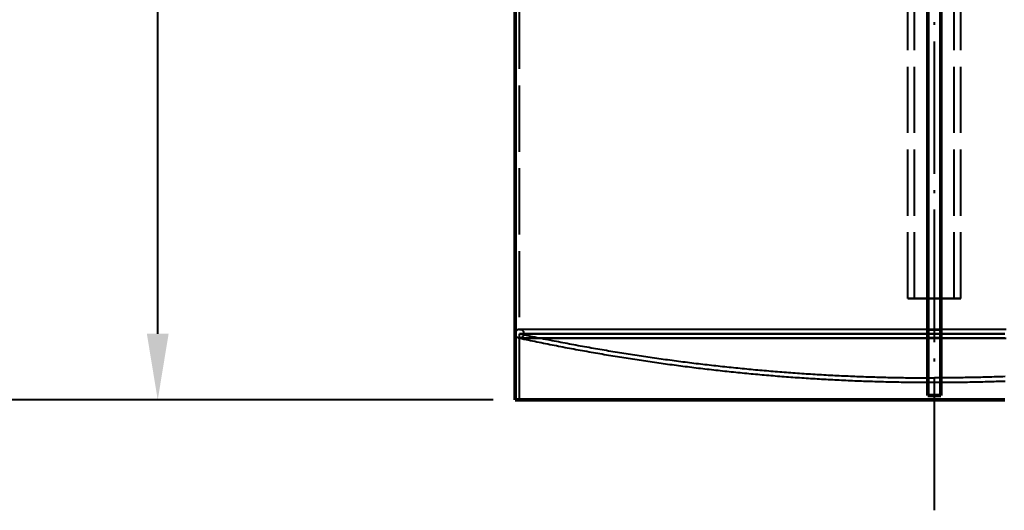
# Model space of a CAD drawing. Header units: millimetres. Extents: x 0 to 420, y 0 to 297.
# Drawn here: x 46.74 to 91.37, y 132 to 154.23 of the extents above; entities that cross this region are included whole.
import ezdxf

# ---------------------------------------------------------------- set-up
doc = ezdxf.new("R2010")
doc.units = ezdxf.units.MM
doc.linetypes.add('ISO02-TRAZOS', pattern=[3.75, 3, -0.75])
doc.linetypes.add('ISO04-TRAZO-PUNTO', pattern=[7.625, 6, -0.75, 0.125, -0.75])
for name, color, linetype, lineweight in [('01-VISIBLE', 7, 'CONTINUOUS', 50), ('02-OCULTA', 4, 'ISO02-TRAZOS', 25), ('03-EJE', 1, 'ISO04-TRAZO-PUNTO', 25), ('04-COTA', 3, 'CONTINUOUS', 25)]:
    doc.layers.add(name, color=color, linetype=linetype, lineweight=lineweight)
doc.styles.add('ISO3098', font='isocpeur.ttf')
doc.dimstyles.new('FLAMA-ISO', dxfattribs={"dimtxt": 3.5, "dimasz": 3, "dimexe": 2, "dimexo": 1, "dimgap": 1, "dimtad": 1, "dimdec": 1, "dimtxsty": 'ISO3098', "dimcen": 2.5, "dimclrd": 3, "dimclre": 3, "dimclrt": 3, "dimazin": 3, "dimtfac": 1, "dimtmove": 0, "dimatfit": 3, "dimlwd": 25, "dimlwe": 25})

msp = doc.modelspace()

# ---------------------------------------------------------------- linework, layer by layer
at = {"layer": '01-VISIBLE'}
for p, q in [((69.2, 137), (69.2, 166.7)), ((87.9, 137.2), (87.9, 166.7)), ((88.5, 137.2), (88.5, 166.7)), ((87.9, 137.2), (88.5, 137.2))]:
    msp.add_line(p, q, dxfattribs=at)
msp.add_lwpolyline([(69.2, 137), (69.3, 137), (69.4, 137), (69.5, 137), (69.6, 137), (69.7, 137), (69.8, 137), (69.9, 137), (70, 137), (70.1, 137), (70.2, 137), (70.3, 137), (70.4, 137), (70.5, 137), (70.6, 137), (70.7, 137), (70.8, 137), (70.9, 137), (71, 137), (71.1, 137), (71.2, 137), (71.3, 137), (71.4, 137), (71.5, 137), (71.6, 137), (71.7, 137), (71.8, 137), (71.9, 137), (72, 137), (72.1, 137), (72.2, 137), (72.3, 137), (72.4, 137), (72.5, 137), (72.6, 137), (72.7, 137), (72.8, 137), (72.9, 137), (73, 137), (73.1, 137), (73.2, 137), (73.3, 137), (73.4, 137), (73.5, 137), (73.6, 137), (73.7, 137), (73.8, 137), (73.9, 137), (74, 137), (74.1, 137), (74.2, 137), (74.3, 137), (74.4, 137), (74.5, 137), (74.6, 137), (74.7, 137), (74.8, 137), (74.9, 137), (75, 137), (75.1, 137), (75.2, 137), (75.3, 137), (75.4, 137), (75.5, 137), (75.6, 137), (75.7, 137), (75.8, 137), (75.9, 137), (76, 137), (76.1, 137), (76.2, 137), (76.3, 137), (76.4, 137), (76.5, 137), (76.6, 137), (76.7, 137), (76.8, 137), (76.9, 137), (77, 137), (77.1, 137), (77.2, 137), (77.3, 137), (77.4, 137), (77.5, 137), (77.6, 137), (77.7, 137), (77.8, 137), (77.9, 137), (78, 137), (78.1, 137), (78.2, 137), (78.3, 137), (78.4, 137), (78.5, 137), (78.6, 137), (78.7, 137), (78.8, 137), (78.9, 137), (79, 137), (79.1, 137), (79.2, 137), (79.3, 137), (79.4, 137), (79.5, 137), (79.6, 137), (79.7, 137), (79.8, 137), (79.9, 137), (80, 137), (80.1, 137), (80.2, 137), (80.3, 137), (80.4, 137), (80.5, 137), (80.6, 137), (80.7, 137), (80.8, 137), (80.9, 137), (81, 137), (81.1, 137), (81.2, 137), (81.3, 137), (81.4, 137), (81.5, 137), (81.6, 137), (81.7, 137), (81.8, 137), (81.9, 137), (82, 137), (82.1, 137), (82.2, 137), (82.3, 137), (82.4, 137), (82.5, 137), (82.6, 137), (82.7, 137), (82.8, 137), (82.9, 137), (83, 137), (83.1, 137), (83.2, 137), (83.3, 137), (83.4, 137), (83.5, 137), (83.6, 137), (83.7, 137), (83.8, 137), (83.9, 137), (84, 137), (84.1, 137), (84.2, 137), (84.3, 137), (84.4, 137), (84.5, 137), (84.6, 137), (84.7, 137), (84.8, 137), (84.9, 137), (85, 137), (85.1, 137), (85.2, 137), (85.3, 137), (85.4, 137), (85.5, 137), (85.6, 137), (85.7, 137), (85.8, 137), (85.9, 137), (86, 137), (86.1, 137), (86.2, 137), (86.3, 137), (86.4, 137), (86.5, 137), (86.6, 137), (86.7, 137), (86.8, 137), (86.9, 137), (87, 137), (87.1, 137), (87.2, 137), (87.3, 137), (87.4, 137), (87.5, 137), (87.6, 137), (87.7, 137), (87.8, 137), (87.9, 137), (88, 137), (88.1, 137), (88.2, 137), (88.3, 137), (88.4, 137), (88.5, 137), (88.6, 137), (88.7, 137), (88.8, 137), (88.9, 137), (89, 137), (89.1, 137), (89.2, 137), (89.3, 137), (89.4, 137), (89.5, 137), (89.6, 137), (89.7, 137), (89.8, 137), (89.9, 137), (90, 137), (90.1, 137), (90.2, 137), (90.3, 137), (90.4, 137), (90.5, 137), (90.6, 137), (90.7, 137), (90.8, 137), (90.9, 137), (91, 137), (91.1, 137), (91.2, 137), (91.3, 137), (91.4, 137)], dxfattribs=at)
at = {"layer": '02-OCULTA'}
for p, q in [((87, 141.6), (87, 244.395)), ((87.3, 141.6), (87.3, 244.395)), ((89.1, 141.6), (89.1, 244.395)), ((89.4, 141.6), (89.4, 244.395)), ((69.4, 137), (69.4, 232.2)), ((87.9, 140.172), (87.9, 232)), ((88.5, 140.172), (88.5, 232)), ((69.4, 139.8), (69.4, 140)), ((87.9, 137.2), (87.9, 139.828)), ((88.5, 137.2), (88.5, 139.828)), ((87.9, 137.2), (88.5, 137.2))]:
    msp.add_line(p, q, dxfattribs=at)
for points in [[(89.4, 141.6), (89.3, 141.6), (89.2, 141.6), (89.1, 141.6), (89, 141.6), (88.9, 141.6), (88.8, 141.6), (88.7, 141.6), (88.6, 141.6), (88.5, 141.6), (88.4, 141.6), (88.3, 141.6), (88.2, 141.6), (88.1, 141.6), (88, 141.6), (87.9, 141.6), (87.8, 141.6), (87.7, 141.6), (87.6, 141.6), (87.5, 141.6), (87.4, 141.6), (87.3, 141.6), (87.2, 141.6), (87.1, 141.6), (87, 141.6)], [(87, 141.6), (87.1, 141.6), (87.2, 141.6), (87.3, 141.6), (87.4, 141.6), (87.5, 141.6), (87.6, 141.6), (87.7, 141.6), (87.8, 141.6), (87.9, 141.6), (88, 141.6), (88.1, 141.6), (88.2, 141.6), (88.3, 141.6), (88.4, 141.6), (88.5, 141.6), (88.6, 141.6), (88.7, 141.6), (88.8, 141.6), (88.9, 141.6), (89, 141.6), (89.1, 141.6), (89.2, 141.6), (89.3, 141.6), (89.4, 141.6)], [(89.1, 141.6), (89, 141.6), (88.9, 141.6), (88.8, 141.6), (88.7, 141.6), (88.6, 141.6), (88.5, 141.6), (88.4, 141.6), (88.3, 141.6), (88.2, 141.6), (88.1, 141.6), (88, 141.6), (87.9, 141.6), (87.8, 141.6), (87.7, 141.6), (87.6, 141.6), (87.5, 141.6), (87.4, 141.6), (87.3, 141.6)], [(87.3, 141.6), (87.4, 141.6), (87.5, 141.6), (87.6, 141.6), (87.7, 141.6), (87.8, 141.6), (87.9, 141.6), (88, 141.6), (88.1, 141.6), (88.2, 141.6), (88.3, 141.6), (88.4, 141.6), (88.5, 141.6), (88.6, 141.6), (88.7, 141.6), (88.8, 141.6), (88.9, 141.6), (89, 141.6), (89.1, 141.6)], [(69.4, 140.2), (69.348, 140.193), (69.3, 140.173), (69.259, 140.142), (69.227, 140.1), (69.207, 140.052), (69.2, 140)], [(91.459, 140.2), (91.358, 140.2), (91.258, 140.2), (91.158, 140.2), (91.058, 140.2), (90.957, 140.2), (90.857, 140.2), (90.757, 140.2), (90.657, 140.2), (90.556, 140.2), (90.456, 140.2), (90.356, 140.2), (90.255, 140.2), (90.155, 140.2), (90.055, 140.2), (89.955, 140.2), (89.854, 140.2), (89.754, 140.2), (89.654, 140.2), (89.554, 140.2), (89.453, 140.2), (89.353, 140.2), (89.253, 140.2), (89.153, 140.2), (89.052, 140.2), (88.952, 140.2), (88.852, 140.2), (88.751, 140.2), (88.651, 140.2), (88.551, 140.2), (88.451, 140.2), (88.35, 140.2), (88.25, 140.2), (88.15, 140.2), (88.05, 140.2), (87.949, 140.2), (87.849, 140.2), (87.749, 140.2), (87.649, 140.2), (87.548, 140.2), (87.448, 140.2), (87.348, 140.2), (87.247, 140.2), (87.147, 140.2), (87.047, 140.2), (86.947, 140.2), (86.846, 140.2), (86.746, 140.2), (86.646, 140.2), (86.546, 140.2), (86.445, 140.2), (86.345, 140.2), (86.245, 140.2), (86.145, 140.2), (86.044, 140.2), (85.944, 140.2), (85.844, 140.2), (85.743, 140.2), (85.643, 140.2), (85.543, 140.2), (85.443, 140.2), (85.342, 140.2), (85.242, 140.2), (85.142, 140.2), (85.042, 140.2), (84.941, 140.2), (84.841, 140.2), (84.741, 140.2), (84.641, 140.2), (84.54, 140.2), (84.44, 140.2), (84.34, 140.2), (84.239, 140.2), (84.139, 140.2), (84.039, 140.2), (83.939, 140.2), (83.838, 140.2), (83.738, 140.2), (83.638, 140.2), (83.538, 140.2), (83.437, 140.2), (83.337, 140.2), (83.237, 140.2), (83.137, 140.2), (83.036, 140.2), (82.936, 140.2), (82.836, 140.2), (82.735, 140.2), (82.635, 140.2), (82.535, 140.2), (82.435, 140.2), (82.334, 140.2), (82.234, 140.2), (82.134, 140.2), (82.034, 140.2), (81.933, 140.2), (81.833, 140.2), (81.733, 140.2), (81.633, 140.2), (81.532, 140.2), (81.432, 140.2), (81.332, 140.2), (81.231, 140.2), (81.131, 140.2), (81.031, 140.2), (80.931, 140.2), (80.83, 140.2), (80.73, 140.2), (80.63, 140.2), (80.53, 140.2), (80.429, 140.2), (80.329, 140.2), (80.229, 140.2), (80.129, 140.2), (80.028, 140.2), (79.928, 140.2), (79.828, 140.2), (79.727, 140.2), (79.627, 140.2), (79.527, 140.2), (79.427, 140.2), (79.326, 140.2), (79.226, 140.2), (79.126, 140.2), (79.026, 140.2), (78.925, 140.2), (78.825, 140.2), (78.725, 140.2), (78.625, 140.2), (78.524, 140.2), (78.424, 140.2), (78.324, 140.2), (78.223, 140.2), (78.123, 140.2), (78.023, 140.2), (77.923, 140.2), (77.822, 140.2), (77.722, 140.2), (77.622, 140.2), (77.522, 140.2), (77.421, 140.2), (77.321, 140.2), (77.221, 140.2), (77.121, 140.2), (77.02, 140.2), (76.92, 140.2), (76.82, 140.2), (76.719, 140.2), (76.619, 140.2), (76.519, 140.2), (76.419, 140.2), (76.318, 140.2), (76.218, 140.2), (76.118, 140.2), (76.018, 140.2), (75.917, 140.2), (75.817, 140.2), (75.717, 140.2), (75.617, 140.2), (75.516, 140.2), (75.416, 140.2), (75.316, 140.2), (75.215, 140.2), (75.115, 140.2), (75.015, 140.2), (74.915, 140.2), (74.814, 140.2), (74.714, 140.2), (74.614, 140.2), (74.514, 140.2), (74.413, 140.2), (74.313, 140.2), (74.213, 140.2), (74.113, 140.2), (74.012, 140.2), (73.912, 140.2), (73.812, 140.2), (73.711, 140.2), (73.611, 140.2), (73.511, 140.2), (73.411, 140.2), (73.31, 140.2), (73.21, 140.2), (73.11, 140.2), (73.01, 140.2), (72.909, 140.2), (72.809, 140.2), (72.709, 140.2), (72.609, 140.2), (72.508, 140.2), (72.408, 140.2), (72.308, 140.2), (72.207, 140.2), (72.107, 140.2), (72.007, 140.2), (71.907, 140.2), (71.806, 140.2), (71.706, 140.2), (71.606, 140.2), (71.506, 140.2), (71.405, 140.2), (71.305, 140.2), (71.205, 140.2), (71.105, 140.2), (71.004, 140.2), (70.904, 140.2), (70.804, 140.2), (70.703, 140.2), (70.603, 140.2), (70.503, 140.2), (70.403, 140.2), (70.302, 140.2), (70.202, 140.2), (70.102, 140.2), (70.002, 140.2), (69.901, 140.2), (69.801, 140.2), (69.701, 140.2), (69.601, 140.2), (69.5, 140.2), (69.4, 140.2)], [(91.4, 140.2), (91.3, 140.2), (91.2, 140.2), (91.1, 140.2), (91, 140.2), (90.9, 140.2), (90.8, 140.2), (90.7, 140.2), (90.6, 140.2), (90.5, 140.2), (90.4, 140.2), (90.3, 140.2), (90.2, 140.2), (90.1, 140.2), (90, 140.2), (89.9, 140.2), (89.8, 140.2), (89.7, 140.2), (89.6, 140.2), (89.5, 140.2), (89.4, 140.2), (89.3, 140.2), (89.2, 140.2), (89.1, 140.2), (89, 140.2), (88.9, 140.2), (88.8, 140.2), (88.7, 140.2), (88.6, 140.2), (88.5, 140.2), (88.4, 140.2), (88.3, 140.2), (88.2, 140.2), (88.1, 140.2), (88, 140.2), (87.9, 140.2), (87.8, 140.2), (87.7, 140.2), (87.6, 140.2), (87.5, 140.2), (87.4, 140.2), (87.3, 140.2), (87.2, 140.2), (87.1, 140.2), (87, 140.2), (86.9, 140.2), (86.8, 140.2), (86.7, 140.2), (86.6, 140.2), (86.5, 140.2), (86.4, 140.2), (86.3, 140.2), (86.2, 140.2), (86.1, 140.2), (86, 140.2), (85.9, 140.2), (85.8, 140.2), (85.7, 140.2), (85.6, 140.2), (85.5, 140.2), (85.4, 140.2), (85.3, 140.2), (85.2, 140.2), (85.1, 140.2), (85, 140.2), (84.9, 140.2), (84.8, 140.2), (84.7, 140.2), (84.6, 140.2), (84.5, 140.2), (84.4, 140.2), (84.3, 140.2), (84.2, 140.2), (84.1, 140.2), (84, 140.2), (83.9, 140.2), (83.8, 140.2), (83.7, 140.2), (83.6, 140.2), (83.5, 140.2), (83.4, 140.2), (83.3, 140.2), (83.2, 140.2), (83.1, 140.2), (83, 140.2), (82.9, 140.2), (82.8, 140.2), (82.7, 140.2), (82.6, 140.2), (82.5, 140.2), (82.4, 140.2), (82.3, 140.2), (82.2, 140.2), (82.1, 140.2), (82, 140.2), (81.9, 140.2), (81.8, 140.2), (81.7, 140.2), (81.6, 140.2), (81.5, 140.2), (81.4, 140.2), (81.3, 140.2), (81.2, 140.2), (81.1, 140.2), (81, 140.2), (80.9, 140.2), (80.8, 140.2), (80.7, 140.2), (80.6, 140.2), (80.5, 140.2), (80.4, 140.2), (80.3, 140.2), (80.2, 140.2), (80.1, 140.2), (80, 140.2), (79.9, 140.2), (79.8, 140.2), (79.7, 140.2), (79.6, 140.2), (79.5, 140.2), (79.4, 140.2), (79.3, 140.2), (79.2, 140.2), (79.1, 140.2), (79, 140.2), (78.9, 140.2), (78.8, 140.2), (78.7, 140.2), (78.6, 140.2), (78.5, 140.2), (78.4, 140.2), (78.3, 140.2), (78.2, 140.2), (78.1, 140.2), (78, 140.2), (77.9, 140.2), (77.8, 140.2), (77.7, 140.2), (77.6, 140.2), (77.5, 140.2), (77.4, 140.2), (77.3, 140.2), (77.2, 140.2), (77.1, 140.2), (77, 140.2), (76.9, 140.2), (76.8, 140.2), (76.7, 140.2), (76.6, 140.2), (76.5, 140.2), (76.4, 140.2), (76.3, 140.2), (76.2, 140.2), (76.1, 140.2), (76, 140.2), (75.9, 140.2), (75.8, 140.2), (75.7, 140.2), (75.6, 140.2), (75.5, 140.2), (75.4, 140.2), (75.3, 140.2), (75.2, 140.2), (75.1, 140.2), (75, 140.2), (74.9, 140.2), (74.8, 140.2), (74.7, 140.2), (74.6, 140.2), (74.5, 140.2), (74.4, 140.2), (74.3, 140.2), (74.2, 140.2), (74.1, 140.2), (74, 140.2), (73.9, 140.2), (73.8, 140.2), (73.7, 140.2), (73.6, 140.2), (73.5, 140.2), (73.4, 140.2), (73.3, 140.2), (73.2, 140.2), (73.1, 140.2), (73, 140.2), (72.9, 140.2), (72.8, 140.2), (72.7, 140.2), (72.6, 140.2), (72.5, 140.2), (72.4, 140.2), (72.3, 140.2), (72.2, 140.2), (72.1, 140.2), (72, 140.2), (71.9, 140.2), (71.8, 140.2), (71.7, 140.2), (71.6, 140.2), (71.5, 140.2), (71.4, 140.2), (71.3, 140.2), (71.2, 140.2), (71.1, 140.2), (71, 140.2), (70.9, 140.2), (70.8, 140.2), (70.7, 140.2), (70.6, 140.2), (70.5, 140.2), (70.4, 140.2), (70.3, 140.2), (70.2, 140.2), (70.1, 140.2), (70, 140.2), (69.9, 140.2), (69.8, 140.2), (69.7, 140.2), (69.6, 140.2), (69.5, 140.2), (69.4, 140.2)], [(69.4, 140.2), (69.5, 140.173), (69.573, 140.1), (69.6, 140), (69.573, 139.9), (69.5, 139.827), (69.4, 139.8)], [(87.9, 140.172), (88, 140.173), (88.1, 140.173), (88.2, 140.173), (88.3, 140.173), (88.4, 140.173), (88.5, 140.172)], [(87.9, 140), (87.9, 140.029), (87.9, 140.057), (87.9, 140.086), (87.9, 140.115), (87.9, 140.143), (87.9, 140.172)], [(88.5, 140), (88.5, 140.029), (88.5, 140.057), (88.5, 140.086), (88.5, 140.115), (88.5, 140.143), (88.5, 140.172)], [(69.2, 140), (69.207, 139.948), (69.227, 139.9), (69.259, 139.859), (69.3, 139.827), (69.348, 139.807), (69.4, 139.8)], [(91.4, 140), (91.3, 140), (91.2, 140), (91.1, 140), (91, 140), (90.9, 140), (90.8, 140), (90.7, 140), (90.6, 140), (90.5, 140), (90.4, 140), (90.3, 140), (90.2, 140), (90.1, 140), (90, 140), (89.9, 140), (89.8, 140), (89.7, 140), (89.6, 140), (89.5, 140), (89.4, 140), (89.3, 140), (89.2, 140), (89.1, 140), (89, 140), (88.9, 140), (88.8, 140), (88.7, 140), (88.6, 140), (88.5, 140), (88.4, 140), (88.3, 140), (88.2, 140), (88.1, 140), (88, 140), (87.9, 140), (87.8, 140), (87.7, 140), (87.6, 140), (87.5, 140), (87.4, 140), (87.3, 140), (87.2, 140), (87.1, 140), (87, 140), (86.9, 140), (86.8, 140), (86.7, 140), (86.6, 140), (86.5, 140), (86.4, 140), (86.3, 140), (86.2, 140), (86.1, 140), (86, 140), (85.9, 140), (85.8, 140), (85.7, 140), (85.6, 140), (85.5, 140), (85.4, 140), (85.3, 140), (85.2, 140), (85.1, 140), (85, 140), (84.9, 140), (84.8, 140), (84.7, 140), (84.6, 140), (84.5, 140), (84.4, 140), (84.3, 140), (84.2, 140), (84.1, 140), (84, 140), (83.9, 140), (83.8, 140), (83.7, 140), (83.6, 140), (83.5, 140), (83.4, 140), (83.3, 140), (83.2, 140), (83.1, 140), (83, 140), (82.9, 140), (82.8, 140), (82.7, 140), (82.6, 140), (82.5, 140), (82.4, 140), (82.3, 140), (82.2, 140), (82.1, 140), (82, 140), (81.9, 140), (81.8, 140), (81.7, 140), (81.6, 140), (81.5, 140), (81.4, 140), (81.3, 140), (81.2, 140), (81.1, 140), (81, 140), (80.9, 140), (80.8, 140), (80.7, 140), (80.6, 140), (80.5, 140), (80.4, 140), (80.3, 140), (80.2, 140), (80.1, 140), (80, 140), (79.9, 140), (79.8, 140), (79.7, 140), (79.6, 140), (79.5, 140), (79.4, 140), (79.3, 140), (79.2, 140), (79.1, 140), (79, 140), (78.9, 140), (78.8, 140), (78.7, 140), (78.6, 140), (78.5, 140), (78.4, 140), (78.3, 140), (78.2, 140), (78.1, 140), (78, 140), (77.9, 140), (77.8, 140), (77.7, 140), (77.6, 140), (77.5, 140), (77.4, 140), (77.3, 140), (77.2, 140), (77.1, 140), (77, 140), (76.9, 140), (76.8, 140), (76.7, 140), (76.6, 140), (76.5, 140), (76.4, 140), (76.3, 140), (76.2, 140), (76.1, 140), (76, 140), (75.9, 140), (75.8, 140), (75.7, 140), (75.6, 140), (75.5, 140), (75.4, 140), (75.3, 140), (75.2, 140), (75.1, 140), (75, 140), (74.9, 140), (74.8, 140), (74.7, 140), (74.6, 140), (74.5, 140), (74.4, 140), (74.3, 140), (74.2, 140), (74.1, 140), (74, 140), (73.9, 140), (73.8, 140), (73.7, 140), (73.6, 140), (73.5, 140), (73.4, 140), (73.3, 140), (73.2, 140), (73.1, 140), (73, 140), (72.9, 140), (72.8, 140), (72.7, 140), (72.6, 140), (72.5, 140), (72.4, 140), (72.3, 140), (72.2, 140), (72.1, 140), (72, 140), (71.9, 140), (71.8, 140), (71.7, 140), (71.6, 140), (71.5, 140), (71.4, 140), (71.3, 140), (71.2, 140), (71.1, 140), (71, 140), (70.9, 140), (70.8, 140), (70.7, 140), (70.6, 140), (70.5, 140), (70.4, 140), (70.3, 140), (70.2, 140), (70.1, 140), (70, 140), (69.9, 140), (69.8, 140), (69.7, 140), (69.6, 140), (69.5, 140), (69.4, 140)], [(69.4, 140), (69.5, 140), (69.6, 140), (69.7, 140), (69.8, 140), (69.9, 140), (70, 140), (70.1, 140), (70.2, 140), (70.3, 140), (70.4, 140), (70.5, 140), (70.6, 140), (70.7, 140), (70.8, 140), (70.9, 140), (71, 140), (71.1, 140), (71.2, 140), (71.3, 140), (71.4, 140), (71.5, 140), (71.6, 140), (71.7, 140), (71.8, 140), (71.9, 140), (72, 140), (72.1, 140), (72.2, 140), (72.3, 140), (72.4, 140), (72.5, 140), (72.6, 140), (72.7, 140), (72.8, 140), (72.9, 140), (73, 140), (73.1, 140), (73.2, 140), (73.3, 140), (73.4, 140), (73.5, 140), (73.6, 140), (73.7, 140), (73.8, 140), (73.9, 140), (74, 140), (74.1, 140), (74.2, 140), (74.3, 140), (74.4, 140), (74.5, 140), (74.6, 140), (74.7, 140), (74.8, 140), (74.9, 140), (75, 140), (75.1, 140), (75.2, 140), (75.3, 140), (75.4, 140), (75.5, 140), (75.6, 140), (75.7, 140), (75.8, 140), (75.9, 140), (76, 140), (76.1, 140), (76.2, 140), (76.3, 140), (76.4, 140), (76.5, 140), (76.6, 140), (76.7, 140), (76.8, 140), (76.9, 140), (77, 140), (77.1, 140), (77.2, 140), (77.3, 140), (77.4, 140), (77.5, 140), (77.6, 140), (77.7, 140), (77.8, 140), (77.9, 140), (78, 140), (78.1, 140), (78.2, 140), (78.3, 140), (78.4, 140), (78.5, 140), (78.6, 140), (78.7, 140), (78.8, 140), (78.9, 140), (79, 140), (79.1, 140), (79.2, 140), (79.3, 140), (79.4, 140), (79.5, 140), (79.6, 140), (79.7, 140), (79.8, 140), (79.9, 140), (80, 140), (80.1, 140), (80.2, 140), (80.3, 140), (80.4, 140), (80.5, 140), (80.6, 140), (80.7, 140), (80.8, 140), (80.9, 140), (81, 140), (81.1, 140), (81.2, 140), (81.3, 140), (81.4, 140), (81.5, 140), (81.6, 140), (81.7, 140), (81.8, 140), (81.9, 140), (82, 140), (82.1, 140), (82.2, 140), (82.3, 140), (82.4, 140), (82.5, 140), (82.6, 140), (82.7, 140), (82.8, 140), (82.9, 140), (83, 140), (83.1, 140), (83.2, 140), (83.3, 140), (83.4, 140), (83.5, 140), (83.6, 140), (83.7, 140), (83.8, 140), (83.9, 140), (84, 140), (84.1, 140), (84.2, 140), (84.3, 140), (84.4, 140), (84.5, 140), (84.6, 140), (84.7, 140), (84.8, 140), (84.9, 140), (85, 140), (85.1, 140), (85.2, 140), (85.3, 140), (85.4, 140), (85.5, 140), (85.6, 140), (85.7, 140), (85.8, 140), (85.9, 140), (86, 140), (86.1, 140), (86.2, 140), (86.3, 140), (86.4, 140), (86.5, 140), (86.6, 140), (86.7, 140), (86.8, 140), (86.9, 140), (87, 140), (87.1, 140), (87.2, 140), (87.3, 140), (87.4, 140), (87.5, 140), (87.6, 140), (87.7, 140), (87.8, 140), (87.9, 140), (88, 140), (88.1, 140), (88.2, 140), (88.3, 140), (88.4, 140), (88.5, 140), (88.6, 140), (88.7, 140), (88.8, 140), (88.9, 140), (89, 140), (89.1, 140), (89.2, 140), (89.3, 140), (89.4, 140), (89.5, 140), (89.6, 140), (89.7, 140), (89.8, 140), (89.9, 140), (90, 140), (90.1, 140), (90.2, 140), (90.3, 140), (90.4, 140), (90.5, 140), (90.6, 140), (90.7, 140), (90.8, 140), (90.9, 140), (91, 140), (91.1, 140), (91.2, 140), (91.3, 140), (91.4, 140)], [(69.4, 140), (69.498, 139.979), (69.596, 139.959), (69.694, 139.938), (69.792, 139.918), (69.89, 139.897), (69.989, 139.877), (70.087, 139.857), (70.185, 139.837), (70.283, 139.817), (70.381, 139.797), (70.48, 139.777), (70.578, 139.757), (70.676, 139.738), (70.774, 139.718), (70.873, 139.699), (70.971, 139.68), (71.069, 139.661), (71.168, 139.642), (71.266, 139.623), (71.365, 139.604), (71.463, 139.585), (71.562, 139.567), (71.66, 139.548), (71.759, 139.53), (71.857, 139.512), (71.956, 139.493), (72.054, 139.475), (72.153, 139.457), (72.252, 139.439), (72.35, 139.422), (72.449, 139.404), (72.548, 139.387), (72.646, 139.369), (72.745, 139.352), (72.844, 139.335), (72.942, 139.317), (73.041, 139.301), (73.14, 139.284), (73.239, 139.267), (73.338, 139.25), (73.436, 139.234), (73.535, 139.217), (73.634, 139.201), (73.733, 139.185), (73.832, 139.168), (73.931, 139.152), (74.03, 139.136), (74.129, 139.121), (74.228, 139.105), (74.327, 139.089), (74.426, 139.074), (74.525, 139.058), (74.624, 139.043), (74.723, 139.028), (74.822, 139.013), (74.921, 138.998), (75.02, 138.983), (75.119, 138.968), (75.218, 138.954), (75.318, 138.939), (75.417, 138.925), (75.516, 138.911), (75.615, 138.896), (75.714, 138.882), (75.814, 138.868), (75.913, 138.854), (76.012, 138.841), (76.111, 138.827), (76.211, 138.814), (76.31, 138.8), (76.409, 138.787), (76.509, 138.774), (76.608, 138.761), (76.707, 138.748), (76.807, 138.735), (76.906, 138.722), (77.006, 138.709), (77.105, 138.697), (77.205, 138.684), (77.304, 138.672), (77.403, 138.66), (77.503, 138.648), (77.602, 138.636), (77.702, 138.624), (77.801, 138.612), (77.901, 138.6), (78.001, 138.589), (78.1, 138.577), (78.2, 138.566), (78.299, 138.555), (78.399, 138.544), (78.498, 138.533), (78.598, 138.522), (78.698, 138.511), (78.797, 138.5), (78.897, 138.49), (78.997, 138.479), (79.096, 138.469), (79.196, 138.459), (79.296, 138.449), (79.396, 138.439), (79.495, 138.429), (79.595, 138.419), (79.695, 138.41), (79.794, 138.4), (79.894, 138.391), (79.994, 138.381), (80.094, 138.372), (80.194, 138.363), (80.293, 138.354), (80.393, 138.345), (80.493, 138.336), (80.593, 138.328), (80.693, 138.319), (80.793, 138.311), (80.893, 138.302), (80.992, 138.294), (81.092, 138.286), (81.192, 138.278), (81.292, 138.27), (81.392, 138.262), (81.492, 138.255), (81.592, 138.247), (81.692, 138.24), (81.792, 138.233), (81.892, 138.225), (81.992, 138.218), (82.092, 138.211), (82.192, 138.204), (82.292, 138.198), (82.392, 138.191), (82.492, 138.185), (82.592, 138.178), (82.692, 138.172), (82.792, 138.166), (82.892, 138.16), (82.992, 138.154), (83.092, 138.148), (83.192, 138.142), (83.292, 138.137), (83.392, 138.131), (83.492, 138.126), (83.592, 138.12), (83.692, 138.115), (83.792, 138.11), (83.892, 138.105), (83.993, 138.1), (84.093, 138.096), (84.193, 138.091), (84.293, 138.087), (84.393, 138.082), (84.493, 138.078), (84.593, 138.074), (84.693, 138.07), (84.793, 138.066), (84.894, 138.062), (84.994, 138.058), (85.094, 138.055), (85.194, 138.051), (85.294, 138.048), (85.394, 138.045), (85.495, 138.042), (85.595, 138.039), (85.695, 138.036), (85.795, 138.033), (85.895, 138.03), (85.995, 138.028), (86.096, 138.025), (86.196, 138.023), (86.296, 138.021), (86.396, 138.019), (86.496, 138.017), (86.597, 138.015), (86.697, 138.013), (86.797, 138.011), (86.897, 138.01), (86.997, 138.008), (87.098, 138.007), (87.198, 138.006), (87.298, 138.005), (87.398, 138.004), (87.498, 138.003), (87.599, 138.002), (87.699, 138.002), (87.799, 138.001), (87.899, 138.001), (88, 138), (88.1, 138), (88.2, 138)], [(91.4, 139.8), (91.3, 139.8), (91.2, 139.8), (91.1, 139.8), (91, 139.8), (90.9, 139.8), (90.8, 139.8), (90.7, 139.8), (90.6, 139.8), (90.5, 139.8), (90.4, 139.8), (90.3, 139.8), (90.2, 139.8), (90.1, 139.8), (90, 139.8), (89.9, 139.8), (89.8, 139.8), (89.7, 139.8), (89.6, 139.8), (89.5, 139.8), (89.4, 139.8), (89.3, 139.8), (89.2, 139.8), (89.1, 139.8), (89, 139.8), (88.9, 139.8), (88.8, 139.8), (88.7, 139.8), (88.6, 139.8), (88.5, 139.8), (88.4, 139.8), (88.3, 139.8), (88.2, 139.8), (88.1, 139.8), (88, 139.8), (87.9, 139.8), (87.8, 139.8), (87.7, 139.8), (87.6, 139.8), (87.5, 139.8), (87.4, 139.8), (87.3, 139.8), (87.2, 139.8), (87.1, 139.8), (87, 139.8), (86.9, 139.8), (86.8, 139.8), (86.7, 139.8), (86.6, 139.8), (86.5, 139.8), (86.4, 139.8), (86.3, 139.8), (86.2, 139.8), (86.1, 139.8), (86, 139.8), (85.9, 139.8), (85.8, 139.8), (85.7, 139.8), (85.6, 139.8), (85.5, 139.8), (85.4, 139.8), (85.3, 139.8), (85.2, 139.8), (85.1, 139.8), (85, 139.8), (84.9, 139.8), (84.8, 139.8), (84.7, 139.8), (84.6, 139.8), (84.5, 139.8), (84.4, 139.8), (84.3, 139.8), (84.2, 139.8), (84.1, 139.8), (84, 139.8), (83.9, 139.8), (83.8, 139.8), (83.7, 139.8), (83.6, 139.8), (83.5, 139.8), (83.4, 139.8), (83.3, 139.8), (83.2, 139.8), (83.1, 139.8), (83, 139.8), (82.9, 139.8), (82.8, 139.8), (82.7, 139.8), (82.6, 139.8), (82.5, 139.8), (82.4, 139.8), (82.3, 139.8), (82.2, 139.8), (82.1, 139.8), (82, 139.8), (81.9, 139.8), (81.8, 139.8), (81.7, 139.8), (81.6, 139.8), (81.5, 139.8), (81.4, 139.8), (81.3, 139.8), (81.2, 139.8), (81.1, 139.8), (81, 139.8), (80.9, 139.8), (80.8, 139.8), (80.7, 139.8), (80.6, 139.8), (80.5, 139.8), (80.4, 139.8), (80.3, 139.8), (80.2, 139.8), (80.1, 139.8), (80, 139.8), (79.9, 139.8), (79.8, 139.8), (79.7, 139.8), (79.6, 139.8), (79.5, 139.8), (79.4, 139.8), (79.3, 139.8), (79.2, 139.8), (79.1, 139.8), (79, 139.8), (78.9, 139.8), (78.8, 139.8), (78.7, 139.8), (78.6, 139.8), (78.5, 139.8), (78.4, 139.8), (78.3, 139.8), (78.2, 139.8), (78.1, 139.8), (78, 139.8), (77.9, 139.8), (77.8, 139.8), (77.7, 139.8), (77.6, 139.8), (77.5, 139.8), (77.4, 139.8), (77.3, 139.8), (77.2, 139.8), (77.1, 139.8), (77, 139.8), (76.9, 139.8), (76.8, 139.8), (76.7, 139.8), (76.6, 139.8), (76.5, 139.8), (76.4, 139.8), (76.3, 139.8), (76.2, 139.8), (76.1, 139.8), (76, 139.8), (75.9, 139.8), (75.8, 139.8), (75.7, 139.8), (75.6, 139.8), (75.5, 139.8), (75.4, 139.8), (75.3, 139.8), (75.2, 139.8), (75.1, 139.8), (75, 139.8), (74.9, 139.8), (74.8, 139.8), (74.7, 139.8), (74.6, 139.8), (74.5, 139.8), (74.4, 139.8), (74.3, 139.8), (74.2, 139.8), (74.1, 139.8), (74, 139.8), (73.9, 139.8), (73.8, 139.8), (73.7, 139.8), (73.6, 139.8), (73.5, 139.8), (73.4, 139.8), (73.3, 139.8), (73.2, 139.8), (73.1, 139.8), (73, 139.8), (72.9, 139.8), (72.8, 139.8), (72.7, 139.8), (72.6, 139.8), (72.5, 139.8), (72.4, 139.8), (72.3, 139.8), (72.2, 139.8), (72.1, 139.8), (72, 139.8), (71.9, 139.8), (71.8, 139.8), (71.7, 139.8), (71.6, 139.8), (71.5, 139.8), (71.4, 139.8), (71.3, 139.8), (71.2, 139.8), (71.1, 139.8), (71, 139.8), (70.9, 139.8), (70.8, 139.8), (70.7, 139.8), (70.6, 139.8), (70.5, 139.8), (70.4, 139.8), (70.3, 139.8), (70.2, 139.8), (70.1, 139.8), (70, 139.8), (69.9, 139.8), (69.8, 139.8), (69.7, 139.8), (69.6, 139.8), (69.5, 139.8), (69.4, 139.8)], [(69.4, 139.8), (69.5, 139.8), (69.6, 139.8), (69.7, 139.8), (69.8, 139.8), (69.9, 139.8), (70, 139.8), (70.1, 139.8), (70.2, 139.8), (70.3, 139.8), (70.4, 139.8), (70.5, 139.8), (70.6, 139.8), (70.7, 139.8), (70.8, 139.8), (70.9, 139.8), (71, 139.8), (71.1, 139.8), (71.2, 139.8), (71.3, 139.8), (71.4, 139.8), (71.5, 139.8), (71.6, 139.8), (71.7, 139.8), (71.8, 139.8), (71.9, 139.8), (72, 139.8), (72.1, 139.8), (72.2, 139.8), (72.3, 139.8), (72.4, 139.8), (72.5, 139.8), (72.6, 139.8), (72.7, 139.8), (72.8, 139.8), (72.9, 139.8), (73, 139.8), (73.1, 139.8), (73.2, 139.8), (73.3, 139.8), (73.4, 139.8), (73.5, 139.8), (73.6, 139.8), (73.7, 139.8), (73.8, 139.8), (73.9, 139.8), (74, 139.8), (74.1, 139.8), (74.2, 139.8), (74.3, 139.8), (74.4, 139.8), (74.5, 139.8), (74.6, 139.8), (74.7, 139.8), (74.8, 139.8), (74.9, 139.8), (75, 139.8), (75.1, 139.8), (75.2, 139.8), (75.3, 139.8), (75.4, 139.8), (75.5, 139.8), (75.6, 139.8), (75.7, 139.8), (75.8, 139.8), (75.9, 139.8), (76, 139.8), (76.1, 139.8), (76.2, 139.8), (76.3, 139.8), (76.4, 139.8), (76.5, 139.8), (76.6, 139.8), (76.7, 139.8), (76.8, 139.8), (76.9, 139.8), (77, 139.8), (77.1, 139.8), (77.2, 139.8), (77.3, 139.8), (77.4, 139.8), (77.5, 139.8), (77.6, 139.8), (77.7, 139.8), (77.8, 139.8), (77.9, 139.8), (78, 139.8), (78.1, 139.8), (78.2, 139.8), (78.3, 139.8), (78.4, 139.8), (78.5, 139.8), (78.6, 139.8), (78.7, 139.8), (78.8, 139.8), (78.9, 139.8), (79, 139.8), (79.1, 139.8), (79.2, 139.8), (79.3, 139.8), (79.4, 139.8), (79.5, 139.8), (79.6, 139.8), (79.7, 139.8), (79.8, 139.8), (79.9, 139.8), (80, 139.8), (80.1, 139.8), (80.2, 139.8), (80.3, 139.8), (80.4, 139.8), (80.5, 139.8), (80.6, 139.8), (80.7, 139.8), (80.8, 139.8), (80.9, 139.8), (81, 139.8), (81.1, 139.8), (81.2, 139.8), (81.3, 139.8), (81.4, 139.8), (81.5, 139.8), (81.6, 139.8), (81.7, 139.8), (81.8, 139.8), (81.9, 139.8), (82, 139.8), (82.1, 139.8), (82.2, 139.8), (82.3, 139.8), (82.4, 139.8), (82.5, 139.8), (82.6, 139.8), (82.7, 139.8), (82.8, 139.8), (82.9, 139.8), (83, 139.8), (83.1, 139.8), (83.2, 139.8), (83.3, 139.8), (83.4, 139.8), (83.5, 139.8), (83.6, 139.8), (83.7, 139.8), (83.8, 139.8), (83.9, 139.8), (84, 139.8), (84.1, 139.8), (84.2, 139.8), (84.3, 139.8), (84.4, 139.8), (84.5, 139.8), (84.6, 139.8), (84.7, 139.8), (84.8, 139.8), (84.9, 139.8), (85, 139.8), (85.1, 139.8), (85.2, 139.8), (85.3, 139.8), (85.4, 139.8), (85.5, 139.8), (85.6, 139.8), (85.7, 139.8), (85.8, 139.8), (85.9, 139.8), (86, 139.8), (86.1, 139.8), (86.2, 139.8), (86.3, 139.8), (86.4, 139.8), (86.5, 139.8), (86.6, 139.8), (86.7, 139.8), (86.8, 139.8), (86.9, 139.8), (87, 139.8), (87.1, 139.8), (87.2, 139.8), (87.3, 139.8), (87.4, 139.8), (87.5, 139.8), (87.6, 139.8), (87.7, 139.8), (87.8, 139.8), (87.9, 139.8), (88, 139.8), (88.1, 139.8), (88.2, 139.8), (88.3, 139.8), (88.4, 139.8), (88.5, 139.8), (88.6, 139.8), (88.7, 139.8), (88.8, 139.8), (88.9, 139.8), (89, 139.8), (89.1, 139.8), (89.2, 139.8), (89.3, 139.8), (89.4, 139.8), (89.5, 139.8), (89.6, 139.8), (89.7, 139.8), (89.8, 139.8), (89.9, 139.8), (90, 139.8), (90.1, 139.8), (90.2, 139.8), (90.3, 139.8), (90.4, 139.8), (90.5, 139.8), (90.6, 139.8), (90.7, 139.8), (90.8, 139.8), (90.9, 139.8), (91, 139.8), (91.1, 139.8), (91.2, 139.8), (91.3, 139.8), (91.4, 139.8)], [(69.4, 139.8), (69.498, 139.779), (69.596, 139.759), (69.694, 139.738), (69.792, 139.718), (69.89, 139.697), (69.989, 139.677), (70.087, 139.657), (70.185, 139.637), (70.283, 139.617), (70.381, 139.597), (70.48, 139.577), (70.578, 139.557), (70.676, 139.538), (70.774, 139.518), (70.873, 139.499), (70.971, 139.48), (71.069, 139.461), (71.168, 139.442), (71.266, 139.423), (71.365, 139.404), (71.463, 139.385), (71.562, 139.367), (71.66, 139.348), (71.759, 139.33), (71.857, 139.312), (71.956, 139.293), (72.054, 139.275), (72.153, 139.257), (72.252, 139.239), (72.35, 139.222), (72.449, 139.204), (72.548, 139.187), (72.646, 139.169), (72.745, 139.152), (72.844, 139.135), (72.942, 139.117), (73.041, 139.101), (73.14, 139.084), (73.239, 139.067), (73.338, 139.05), (73.436, 139.034), (73.535, 139.017), (73.634, 139.001), (73.733, 138.985), (73.832, 138.968), (73.931, 138.952), (74.03, 138.936), (74.129, 138.921), (74.228, 138.905), (74.327, 138.889), (74.426, 138.874), (74.525, 138.858), (74.624, 138.843), (74.723, 138.828), (74.822, 138.813), (74.921, 138.798), (75.02, 138.783), (75.119, 138.768), (75.218, 138.754), (75.318, 138.739), (75.417, 138.725), (75.516, 138.711), (75.615, 138.696), (75.714, 138.682), (75.814, 138.668), (75.913, 138.654), (76.012, 138.641), (76.111, 138.627), (76.211, 138.614), (76.31, 138.6), (76.409, 138.587), (76.509, 138.574), (76.608, 138.561), (76.707, 138.548), (76.807, 138.535), (76.906, 138.522), (77.006, 138.509), (77.105, 138.497), (77.205, 138.484), (77.304, 138.472), (77.403, 138.46), (77.503, 138.448), (77.602, 138.436), (77.702, 138.424), (77.801, 138.412), (77.901, 138.4), (78.001, 138.389), (78.1, 138.377), (78.2, 138.366), (78.299, 138.355), (78.399, 138.344), (78.498, 138.333), (78.598, 138.322), (78.698, 138.311), (78.797, 138.3), (78.897, 138.29), (78.997, 138.279), (79.096, 138.269), (79.196, 138.259), (79.296, 138.249), (79.396, 138.239), (79.495, 138.229), (79.595, 138.219), (79.695, 138.21), (79.794, 138.2), (79.894, 138.191), (79.994, 138.181), (80.094, 138.172), (80.194, 138.163), (80.293, 138.154), (80.393, 138.145), (80.493, 138.136), (80.593, 138.128), (80.693, 138.119), (80.793, 138.111), (80.893, 138.102), (80.992, 138.094), (81.092, 138.086), (81.192, 138.078), (81.292, 138.07), (81.392, 138.062), (81.492, 138.055), (81.592, 138.047), (81.692, 138.04), (81.792, 138.033), (81.892, 138.025), (81.992, 138.018), (82.092, 138.011), (82.192, 138.004), (82.292, 137.998), (82.392, 137.991), (82.492, 137.985), (82.592, 137.978), (82.692, 137.972), (82.792, 137.966), (82.892, 137.96), (82.992, 137.954), (83.092, 137.948), (83.192, 137.942), (83.292, 137.937), (83.392, 137.931), (83.492, 137.926), (83.592, 137.92), (83.692, 137.915), (83.792, 137.91), (83.892, 137.905), (83.993, 137.9), (84.093, 137.896), (84.193, 137.891), (84.293, 137.887), (84.393, 137.882), (84.493, 137.878), (84.593, 137.874), (84.693, 137.87), (84.793, 137.866), (84.894, 137.862), (84.994, 137.858), (85.094, 137.855), (85.194, 137.851), (85.294, 137.848), (85.394, 137.845), (85.495, 137.842), (85.595, 137.839), (85.695, 137.836), (85.795, 137.833), (85.895, 137.83), (85.995, 137.828), (86.096, 137.825), (86.196, 137.823), (86.296, 137.821), (86.396, 137.819), (86.496, 137.817), (86.597, 137.815), (86.697, 137.813), (86.797, 137.811), (86.897, 137.81), (86.997, 137.808), (87.098, 137.807), (87.198, 137.806), (87.298, 137.805), (87.398, 137.804), (87.498, 137.803), (87.599, 137.802), (87.699, 137.802), (87.799, 137.801), (87.899, 137.801), (88, 137.8), (88.1, 137.8), (88.2, 137.8)], [(69.4, 139.8), (69.5, 139.8), (69.601, 139.8), (69.701, 139.8), (69.801, 139.8), (69.901, 139.8), (70.002, 139.8), (70.102, 139.8), (70.202, 139.8), (70.302, 139.8), (70.403, 139.8), (70.503, 139.8), (70.603, 139.8), (70.703, 139.8), (70.804, 139.8), (70.904, 139.8), (71.004, 139.8), (71.105, 139.8), (71.205, 139.8), (71.305, 139.8), (71.405, 139.8), (71.506, 139.8), (71.606, 139.8), (71.706, 139.8), (71.806, 139.8), (71.907, 139.8), (72.007, 139.8), (72.107, 139.8), (72.207, 139.8), (72.308, 139.8), (72.408, 139.8), (72.508, 139.8), (72.609, 139.8), (72.709, 139.8), (72.809, 139.8), (72.909, 139.8), (73.01, 139.8), (73.11, 139.8), (73.21, 139.8), (73.31, 139.8), (73.411, 139.8), (73.511, 139.8), (73.611, 139.8), (73.711, 139.8), (73.812, 139.8), (73.912, 139.8), (74.012, 139.8), (74.113, 139.8), (74.213, 139.8), (74.313, 139.8), (74.413, 139.8), (74.514, 139.8), (74.614, 139.8), (74.714, 139.8), (74.814, 139.8), (74.915, 139.8), (75.015, 139.8), (75.115, 139.8), (75.215, 139.8), (75.316, 139.8), (75.416, 139.8), (75.516, 139.8), (75.617, 139.8), (75.717, 139.8), (75.817, 139.8), (75.917, 139.8), (76.018, 139.8), (76.118, 139.8), (76.218, 139.8), (76.318, 139.8), (76.419, 139.8), (76.519, 139.8), (76.619, 139.8), (76.719, 139.8), (76.82, 139.8), (76.92, 139.8), (77.02, 139.8), (77.121, 139.8), (77.221, 139.8), (77.321, 139.8), (77.421, 139.8), (77.522, 139.8), (77.622, 139.8), (77.722, 139.8), (77.822, 139.8), (77.923, 139.8), (78.023, 139.8), (78.123, 139.8), (78.223, 139.8), (78.324, 139.8), (78.424, 139.8), (78.524, 139.8), (78.625, 139.8), (78.725, 139.8), (78.825, 139.8), (78.925, 139.8), (79.026, 139.8), (79.126, 139.8), (79.226, 139.8), (79.326, 139.8), (79.427, 139.8), (79.527, 139.8), (79.627, 139.8), (79.727, 139.8), (79.828, 139.8), (79.928, 139.8), (80.028, 139.8), (80.129, 139.8), (80.229, 139.8), (80.329, 139.8), (80.429, 139.8), (80.53, 139.8), (80.63, 139.8), (80.73, 139.8), (80.83, 139.8), (80.931, 139.8), (81.031, 139.8), (81.131, 139.8), (81.231, 139.8), (81.332, 139.8), (81.432, 139.8), (81.532, 139.8), (81.633, 139.8), (81.733, 139.8), (81.833, 139.8), (81.933, 139.8), (82.034, 139.8), (82.134, 139.8), (82.234, 139.8), (82.334, 139.8), (82.435, 139.8), (82.535, 139.8), (82.635, 139.8), (82.735, 139.8), (82.836, 139.8), (82.936, 139.8), (83.036, 139.8), (83.137, 139.8), (83.237, 139.8), (83.337, 139.8), (83.437, 139.8), (83.538, 139.8), (83.638, 139.8), (83.738, 139.8), (83.838, 139.8), (83.939, 139.8), (84.039, 139.8), (84.139, 139.8), (84.239, 139.8), (84.34, 139.8), (84.44, 139.8), (84.54, 139.8), (84.641, 139.8), (84.741, 139.8), (84.841, 139.8), (84.941, 139.8), (85.042, 139.8), (85.142, 139.8), (85.242, 139.8), (85.342, 139.8), (85.443, 139.8), (85.543, 139.8), (85.643, 139.8), (85.743, 139.8), (85.844, 139.8), (85.944, 139.8), (86.044, 139.8), (86.145, 139.8), (86.245, 139.8), (86.345, 139.8), (86.445, 139.8), (86.546, 139.8), (86.646, 139.8), (86.746, 139.8), (86.846, 139.8), (86.947, 139.8), (87.047, 139.8), (87.147, 139.8), (87.247, 139.8), (87.348, 139.8), (87.448, 139.8), (87.548, 139.8), (87.649, 139.8), (87.749, 139.8), (87.849, 139.8), (87.949, 139.8), (88.05, 139.8), (88.15, 139.8), (88.25, 139.8), (88.35, 139.8), (88.451, 139.8), (88.551, 139.8), (88.651, 139.8), (88.751, 139.8), (88.852, 139.8), (88.952, 139.8), (89.052, 139.8), (89.153, 139.8), (89.253, 139.8), (89.353, 139.8), (89.453, 139.8), (89.554, 139.8), (89.654, 139.8), (89.754, 139.8), (89.854, 139.8), (89.955, 139.8), (90.055, 139.8), (90.155, 139.8), (90.255, 139.8), (90.356, 139.8), (90.456, 139.8), (90.556, 139.8), (90.657, 139.8), (90.757, 139.8), (90.857, 139.8), (90.957, 139.8), (91.058, 139.8), (91.158, 139.8), (91.258, 139.8), (91.358, 139.8), (91.459, 139.8)], [(69.4, 139.8), (69.5, 139.8), (69.6, 139.8), (69.7, 139.8), (69.8, 139.8), (69.9, 139.8), (70, 139.8), (70.1, 139.8), (70.2, 139.8), (70.3, 139.8), (70.4, 139.8), (70.5, 139.8), (70.6, 139.8), (70.7, 139.8), (70.8, 139.8), (70.9, 139.8), (71, 139.8), (71.1, 139.8), (71.2, 139.8), (71.3, 139.8), (71.4, 139.8), (71.5, 139.8), (71.6, 139.8), (71.7, 139.8), (71.8, 139.8), (71.9, 139.8), (72, 139.8), (72.1, 139.8), (72.2, 139.8), (72.3, 139.8), (72.4, 139.8), (72.5, 139.8), (72.6, 139.8), (72.7, 139.8), (72.8, 139.8), (72.9, 139.8), (73, 139.8), (73.1, 139.8), (73.2, 139.8), (73.3, 139.8), (73.4, 139.8), (73.5, 139.8), (73.6, 139.8), (73.7, 139.8), (73.8, 139.8), (73.9, 139.8), (74, 139.8), (74.1, 139.8), (74.2, 139.8), (74.3, 139.8), (74.4, 139.8), (74.5, 139.8), (74.6, 139.8), (74.7, 139.8), (74.8, 139.8), (74.9, 139.8), (75, 139.8), (75.1, 139.8), (75.2, 139.8), (75.3, 139.8), (75.4, 139.8), (75.5, 139.8), (75.6, 139.8), (75.7, 139.8), (75.8, 139.8), (75.9, 139.8), (76, 139.8), (76.1, 139.8), (76.2, 139.8), (76.3, 139.8), (76.4, 139.8), (76.5, 139.8), (76.6, 139.8), (76.7, 139.8), (76.8, 139.8), (76.9, 139.8), (77, 139.8), (77.1, 139.8), (77.2, 139.8), (77.3, 139.8), (77.4, 139.8), (77.5, 139.8), (77.6, 139.8), (77.7, 139.8), (77.8, 139.8), (77.9, 139.8), (78, 139.8), (78.1, 139.8), (78.2, 139.8), (78.3, 139.8), (78.4, 139.8), (78.5, 139.8), (78.6, 139.8), (78.7, 139.8), (78.8, 139.8), (78.9, 139.8), (79, 139.8), (79.1, 139.8), (79.2, 139.8), (79.3, 139.8), (79.4, 139.8), (79.5, 139.8), (79.6, 139.8), (79.7, 139.8), (79.8, 139.8), (79.9, 139.8), (80, 139.8), (80.1, 139.8), (80.2, 139.8), (80.3, 139.8), (80.4, 139.8), (80.5, 139.8), (80.6, 139.8), (80.7, 139.8), (80.8, 139.8), (80.9, 139.8), (81, 139.8), (81.1, 139.8), (81.2, 139.8), (81.3, 139.8), (81.4, 139.8), (81.5, 139.8), (81.6, 139.8), (81.7, 139.8), (81.8, 139.8), (81.9, 139.8), (82, 139.8), (82.1, 139.8), (82.2, 139.8), (82.3, 139.8), (82.4, 139.8), (82.5, 139.8), (82.6, 139.8), (82.7, 139.8), (82.8, 139.8), (82.9, 139.8), (83, 139.8), (83.1, 139.8), (83.2, 139.8), (83.3, 139.8), (83.4, 139.8), (83.5, 139.8), (83.6, 139.8), (83.7, 139.8), (83.8, 139.8), (83.9, 139.8), (84, 139.8), (84.1, 139.8), (84.2, 139.8), (84.3, 139.8), (84.4, 139.8), (84.5, 139.8), (84.6, 139.8), (84.7, 139.8), (84.8, 139.8), (84.9, 139.8), (85, 139.8), (85.1, 139.8), (85.2, 139.8), (85.3, 139.8), (85.4, 139.8), (85.5, 139.8), (85.6, 139.8), (85.7, 139.8), (85.8, 139.8), (85.9, 139.8), (86, 139.8), (86.1, 139.8), (86.2, 139.8), (86.3, 139.8), (86.4, 139.8), (86.5, 139.8), (86.6, 139.8), (86.7, 139.8), (86.8, 139.8), (86.9, 139.8), (87, 139.8), (87.1, 139.8), (87.2, 139.8), (87.3, 139.8), (87.4, 139.8), (87.5, 139.8), (87.6, 139.8), (87.7, 139.8), (87.8, 139.8), (87.9, 139.8), (88, 139.8), (88.1, 139.8), (88.2, 139.8), (88.3, 139.8), (88.4, 139.8), (88.5, 139.8), (88.6, 139.8), (88.7, 139.8), (88.8, 139.8), (88.9, 139.8), (89, 139.8), (89.1, 139.8), (89.2, 139.8), (89.3, 139.8), (89.4, 139.8), (89.5, 139.8), (89.6, 139.8), (89.7, 139.8), (89.8, 139.8), (89.9, 139.8), (90, 139.8), (90.1, 139.8), (90.2, 139.8), (90.3, 139.8), (90.4, 139.8), (90.5, 139.8), (90.6, 139.8), (90.7, 139.8), (90.8, 139.8), (90.9, 139.8), (91, 139.8), (91.1, 139.8), (91.2, 139.8), (91.3, 139.8), (91.4, 139.8)], [(87.9, 139.828), (87.9, 139.857), (87.9, 139.886), (87.9, 139.914), (87.9, 139.943), (87.9, 139.972), (87.9, 140)], [(87.9, 139.828), (88, 139.828), (88.1, 139.827), (88.2, 139.827), (88.3, 139.827), (88.4, 139.828), (88.5, 139.828)], [(88.5, 139.828), (88.5, 139.857), (88.5, 139.886), (88.5, 139.914), (88.5, 139.943), (88.5, 139.972), (88.5, 140)], [(91.406, 138.058), (91.306, 138.055), (91.206, 138.051), (91.106, 138.048), (91.006, 138.045), (90.905, 138.042), (90.805, 138.039), (90.705, 138.036), (90.605, 138.033), (90.505, 138.03), (90.405, 138.028), (90.304, 138.025), (90.204, 138.023), (90.104, 138.021), (90.004, 138.019), (89.904, 138.017), (89.803, 138.015), (89.703, 138.013), (89.603, 138.011), (89.503, 138.01), (89.403, 138.008), (89.302, 138.007), (89.202, 138.006), (89.102, 138.005), (89.002, 138.004), (88.902, 138.003), (88.801, 138.002), (88.701, 138.002), (88.601, 138.001), (88.501, 138.001), (88.4, 138), (88.3, 138), (88.2, 138)], [(88.2, 137.8), (88.3, 137.8), (88.4, 137.8), (88.501, 137.801), (88.601, 137.801), (88.701, 137.802), (88.801, 137.802), (88.902, 137.803), (89.002, 137.804), (89.102, 137.805), (89.202, 137.806), (89.302, 137.807), (89.403, 137.808), (89.503, 137.81), (89.603, 137.811), (89.703, 137.813), (89.803, 137.815), (89.904, 137.817), (90.004, 137.819), (90.104, 137.821), (90.204, 137.823), (90.304, 137.825), (90.405, 137.828), (90.505, 137.83), (90.605, 137.833), (90.705, 137.836), (90.805, 137.839), (90.905, 137.842), (91.006, 137.845), (91.106, 137.848), (91.206, 137.851), (91.306, 137.855), (91.406, 137.858)], [(91.4, 137), (91.3, 137), (91.2, 137), (91.1, 137), (91, 137), (90.9, 137), (90.8, 137), (90.7, 137), (90.6, 137), (90.5, 137), (90.4, 137), (90.3, 137), (90.2, 137), (90.1, 137), (90, 137), (89.9, 137), (89.8, 137), (89.7, 137), (89.6, 137), (89.5, 137), (89.4, 137), (89.3, 137), (89.2, 137), (89.1, 137), (89, 137), (88.9, 137), (88.8, 137), (88.7, 137), (88.6, 137), (88.5, 137), (88.4, 137), (88.3, 137), (88.2, 137), (88.1, 137), (88, 137), (87.9, 137), (87.8, 137), (87.7, 137), (87.6, 137), (87.5, 137), (87.4, 137), (87.3, 137), (87.2, 137), (87.1, 137), (87, 137), (86.9, 137), (86.8, 137), (86.7, 137), (86.6, 137), (86.5, 137), (86.4, 137), (86.3, 137), (86.2, 137), (86.1, 137), (86, 137), (85.9, 137), (85.8, 137), (85.7, 137), (85.6, 137), (85.5, 137), (85.4, 137), (85.3, 137), (85.2, 137), (85.1, 137), (85, 137), (84.9, 137), (84.8, 137), (84.7, 137), (84.6, 137), (84.5, 137), (84.4, 137), (84.3, 137), (84.2, 137), (84.1, 137), (84, 137), (83.9, 137), (83.8, 137), (83.7, 137), (83.6, 137), (83.5, 137), (83.4, 137), (83.3, 137), (83.2, 137), (83.1, 137), (83, 137), (82.9, 137), (82.8, 137), (82.7, 137), (82.6, 137), (82.5, 137), (82.4, 137), (82.3, 137), (82.2, 137), (82.1, 137), (82, 137), (81.9, 137), (81.8, 137), (81.7, 137), (81.6, 137), (81.5, 137), (81.4, 137), (81.3, 137), (81.2, 137), (81.1, 137), (81, 137), (80.9, 137), (80.8, 137), (80.7, 137), (80.6, 137), (80.5, 137), (80.4, 137), (80.3, 137), (80.2, 137), (80.1, 137), (80, 137), (79.9, 137), (79.8, 137), (79.7, 137), (79.6, 137), (79.5, 137), (79.4, 137), (79.3, 137), (79.2, 137), (79.1, 137), (79, 137), (78.9, 137), (78.8, 137), (78.7, 137), (78.6, 137), (78.5, 137), (78.4, 137), (78.3, 137), (78.2, 137), (78.1, 137), (78, 137), (77.9, 137), (77.8, 137), (77.7, 137), (77.6, 137), (77.5, 137), (77.4, 137), (77.3, 137), (77.2, 137), (77.1, 137), (77, 137), (76.9, 137), (76.8, 137), (76.7, 137), (76.6, 137), (76.5, 137), (76.4, 137), (76.3, 137), (76.2, 137), (76.1, 137), (76, 137), (75.9, 137), (75.8, 137), (75.7, 137), (75.6, 137), (75.5, 137), (75.4, 137), (75.3, 137), (75.2, 137), (75.1, 137), (75, 137), (74.9, 137), (74.8, 137), (74.7, 137), (74.6, 137), (74.5, 137), (74.4, 137), (74.3, 137), (74.2, 137), (74.1, 137), (74, 137), (73.9, 137), (73.8, 137), (73.7, 137), (73.6, 137), (73.5, 137), (73.4, 137), (73.3, 137), (73.2, 137), (73.1, 137), (73, 137), (72.9, 137), (72.8, 137), (72.7, 137), (72.6, 137), (72.5, 137), (72.4, 137), (72.3, 137), (72.2, 137), (72.1, 137), (72, 137), (71.9, 137), (71.8, 137), (71.7, 137), (71.6, 137), (71.5, 137), (71.4, 137), (71.3, 137), (71.2, 137), (71.1, 137), (71, 137), (70.9, 137), (70.8, 137), (70.7, 137), (70.6, 137), (70.5, 137), (70.4, 137), (70.3, 137), (70.2, 137), (70.1, 137), (70, 137), (69.9, 137), (69.8, 137), (69.7, 137), (69.6, 137), (69.5, 137), (69.4, 137), (69.3, 137), (69.2, 137)], [(91.4, 137), (91.3, 137), (91.2, 137), (91.1, 137), (91, 137), (90.9, 137), (90.8, 137), (90.7, 137), (90.6, 137), (90.5, 137), (90.4, 137), (90.3, 137), (90.2, 137), (90.1, 137), (90, 137), (89.9, 137), (89.8, 137), (89.7, 137), (89.6, 137), (89.5, 137), (89.4, 137), (89.3, 137), (89.2, 137), (89.1, 137), (89, 137), (88.9, 137), (88.8, 137), (88.7, 137), (88.6, 137), (88.5, 137), (88.4, 137), (88.3, 137), (88.2, 137), (88.1, 137), (88, 137), (87.9, 137), (87.8, 137), (87.7, 137), (87.6, 137), (87.5, 137), (87.4, 137), (87.3, 137), (87.2, 137), (87.1, 137), (87, 137), (86.9, 137), (86.8, 137), (86.7, 137), (86.6, 137), (86.5, 137), (86.4, 137), (86.3, 137), (86.2, 137), (86.1, 137), (86, 137), (85.9, 137), (85.8, 137), (85.7, 137), (85.6, 137), (85.5, 137), (85.4, 137), (85.3, 137), (85.2, 137), (85.1, 137), (85, 137), (84.9, 137), (84.8, 137), (84.7, 137), (84.6, 137), (84.5, 137), (84.4, 137), (84.3, 137), (84.2, 137), (84.1, 137), (84, 137), (83.9, 137), (83.8, 137), (83.7, 137), (83.6, 137), (83.5, 137), (83.4, 137), (83.3, 137), (83.2, 137), (83.1, 137), (83, 137), (82.9, 137), (82.8, 137), (82.7, 137), (82.6, 137), (82.5, 137), (82.4, 137), (82.3, 137), (82.2, 137), (82.1, 137), (82, 137), (81.9, 137), (81.8, 137), (81.7, 137), (81.6, 137), (81.5, 137), (81.4, 137), (81.3, 137), (81.2, 137), (81.1, 137), (81, 137), (80.9, 137), (80.8, 137), (80.7, 137), (80.6, 137), (80.5, 137), (80.4, 137), (80.3, 137), (80.2, 137), (80.1, 137), (80, 137), (79.9, 137), (79.8, 137), (79.7, 137), (79.6, 137), (79.5, 137), (79.4, 137), (79.3, 137), (79.2, 137), (79.1, 137), (79, 137), (78.9, 137), (78.8, 137), (78.7, 137), (78.6, 137), (78.5, 137), (78.4, 137), (78.3, 137), (78.2, 137), (78.1, 137), (78, 137), (77.9, 137), (77.8, 137), (77.7, 137), (77.6, 137), (77.5, 137), (77.4, 137), (77.3, 137), (77.2, 137), (77.1, 137), (77, 137), (76.9, 137), (76.8, 137), (76.7, 137), (76.6, 137), (76.5, 137), (76.4, 137), (76.3, 137), (76.2, 137), (76.1, 137), (76, 137), (75.9, 137), (75.8, 137), (75.7, 137), (75.6, 137), (75.5, 137), (75.4, 137), (75.3, 137), (75.2, 137), (75.1, 137), (75, 137), (74.9, 137), (74.8, 137), (74.7, 137), (74.6, 137), (74.5, 137), (74.4, 137), (74.3, 137), (74.2, 137), (74.1, 137), (74, 137), (73.9, 137), (73.8, 137), (73.7, 137), (73.6, 137), (73.5, 137), (73.4, 137), (73.3, 137), (73.2, 137), (73.1, 137), (73, 137), (72.9, 137), (72.8, 137), (72.7, 137), (72.6, 137), (72.5, 137), (72.4, 137), (72.3, 137), (72.2, 137), (72.1, 137), (72, 137), (71.9, 137), (71.8, 137), (71.7, 137), (71.6, 137), (71.5, 137), (71.4, 137), (71.3, 137), (71.2, 137), (71.1, 137), (71, 137), (70.9, 137), (70.8, 137), (70.7, 137), (70.6, 137), (70.5, 137), (70.4, 137), (70.3, 137), (70.2, 137), (70.1, 137), (70, 137), (69.9, 137), (69.8, 137), (69.7, 137), (69.6, 137), (69.5, 137), (69.4, 137)], [(69.4, 137), (69.5, 137), (69.6, 137), (69.7, 137), (69.8, 137), (69.9, 137), (70, 137), (70.1, 137), (70.2, 137), (70.3, 137), (70.4, 137), (70.5, 137), (70.6, 137), (70.7, 137), (70.8, 137), (70.9, 137), (71, 137), (71.1, 137), (71.2, 137), (71.3, 137), (71.4, 137), (71.5, 137), (71.6, 137), (71.7, 137), (71.8, 137), (71.9, 137), (72, 137), (72.1, 137), (72.2, 137), (72.3, 137), (72.4, 137), (72.5, 137), (72.6, 137), (72.7, 137), (72.8, 137), (72.9, 137), (73, 137), (73.1, 137), (73.2, 137), (73.3, 137), (73.4, 137), (73.5, 137), (73.6, 137), (73.7, 137), (73.8, 137), (73.9, 137), (74, 137), (74.1, 137), (74.2, 137), (74.3, 137), (74.4, 137), (74.5, 137), (74.6, 137), (74.7, 137), (74.8, 137), (74.9, 137), (75, 137), (75.1, 137), (75.2, 137), (75.3, 137), (75.4, 137), (75.5, 137), (75.6, 137), (75.7, 137), (75.8, 137), (75.9, 137), (76, 137), (76.1, 137), (76.2, 137), (76.3, 137), (76.4, 137), (76.5, 137), (76.6, 137), (76.7, 137), (76.8, 137), (76.9, 137), (77, 137), (77.1, 137), (77.2, 137), (77.3, 137), (77.4, 137), (77.5, 137), (77.6, 137), (77.7, 137), (77.8, 137), (77.9, 137), (78, 137), (78.1, 137), (78.2, 137), (78.3, 137), (78.4, 137), (78.5, 137), (78.6, 137), (78.7, 137), (78.8, 137), (78.9, 137), (79, 137), (79.1, 137), (79.2, 137), (79.3, 137), (79.4, 137), (79.5, 137), (79.6, 137), (79.7, 137), (79.8, 137), (79.9, 137), (80, 137), (80.1, 137), (80.2, 137), (80.3, 137), (80.4, 137), (80.5, 137), (80.6, 137), (80.7, 137), (80.8, 137), (80.9, 137), (81, 137), (81.1, 137), (81.2, 137), (81.3, 137), (81.4, 137), (81.5, 137), (81.6, 137), (81.7, 137), (81.8, 137), (81.9, 137), (82, 137), (82.1, 137), (82.2, 137), (82.3, 137), (82.4, 137), (82.5, 137), (82.6, 137), (82.7, 137), (82.8, 137), (82.9, 137), (83, 137), (83.1, 137), (83.2, 137), (83.3, 137), (83.4, 137), (83.5, 137), (83.6, 137), (83.7, 137), (83.8, 137), (83.9, 137), (84, 137), (84.1, 137), (84.2, 137), (84.3, 137), (84.4, 137), (84.5, 137), (84.6, 137), (84.7, 137), (84.8, 137), (84.9, 137), (85, 137), (85.1, 137), (85.2, 137), (85.3, 137), (85.4, 137), (85.5, 137), (85.6, 137), (85.7, 137), (85.8, 137), (85.9, 137), (86, 137), (86.1, 137), (86.2, 137), (86.3, 137), (86.4, 137), (86.5, 137), (86.6, 137), (86.7, 137), (86.8, 137), (86.9, 137), (87, 137), (87.1, 137), (87.2, 137), (87.3, 137), (87.4, 137), (87.5, 137), (87.6, 137), (87.7, 137), (87.8, 137), (87.9, 137), (88, 137), (88.1, 137), (88.2, 137), (88.3, 137), (88.4, 137), (88.5, 137), (88.6, 137), (88.7, 137), (88.8, 137), (88.9, 137), (89, 137), (89.1, 137), (89.2, 137), (89.3, 137), (89.4, 137), (89.5, 137), (89.6, 137), (89.7, 137), (89.8, 137), (89.9, 137), (90, 137), (90.1, 137), (90.2, 137), (90.3, 137), (90.4, 137), (90.5, 137), (90.6, 137), (90.7, 137), (90.8, 137), (90.9, 137), (91, 137), (91.1, 137), (91.2, 137), (91.3, 137), (91.4, 137)]]:
    msp.add_lwpolyline(points, dxfattribs=at)
at = {"layer": '03-EJE'}
msp.add_line((88.2, 132), (88.2, 251.795), dxfattribs=at)

# ---------------------------------------------------------------- dimensions: what is measured, and where the dimension line sits
at = {"layer": '04-COTA'}
for base, p1, p2 in [((42, 137), (64, 137), (64, 267)), ((53, 137), (69.2, 137), (85.2, 246.795))]:
    msp.add_linear_dim(base=base, p1=p1, p2=p2, angle=90, dimstyle='FLAMA-ISO', override={"dimlfac": 5}, dxfattribs=at).render()

doc.saveas('drawing.dxf')
